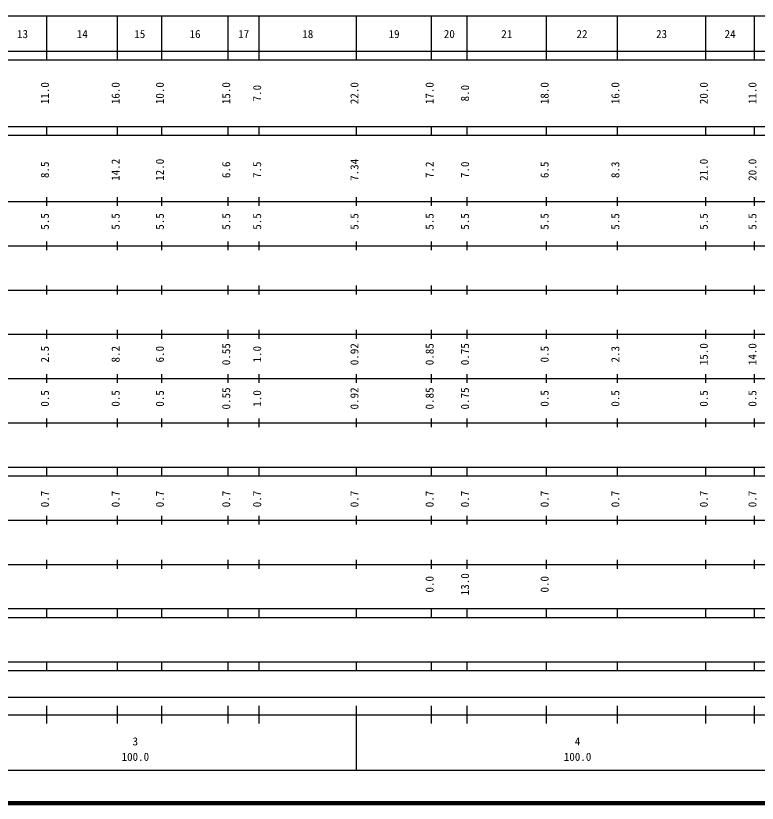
# Model space of a CAD drawing. Units: millimetres on the paper, enlarged 1000 times. Extents: x 40000 to 680000, y 20000 to 380000.
# Drawn here: x 290955 to 458634, y 20000 to 198000 of the extents above; entities that cross this region are included whole.
import ezdxf
from ezdxf.enums import TextEntityAlignment as Align

# ---------------------------------------------------------------- set-up
doc = ezdxf.new("R2010")
doc.units = ezdxf.units.MM
doc.header["$LTSCALE"] = 1000
doc.layers.add('M-TTL', color=2, linetype='Continuous', lineweight=140)
doc.layers.add('M-TTL-BAND', color=7, linetype='Continuous', lineweight=25)
doc.styles.add('ＭＳ ゴシック', font='')
doc.styles.get('ＭＳ ゴシック').set_extended_font_data('MS Gothic')

msp = doc.modelspace()

# ---------------------------------------------------------------- linework, layer by layer
at = {"layer": 'M-TTL'}
msp.add_line((40000, 20000), (680000, 20000), dxfattribs=at)
at = {"layer": 'M-TTL-BAND'}
for p, q in [((68000, 198000), (579000, 198000)), ((298000, 188000), (298000, 198000)), ((314000, 188000), (314000, 198000)), ((324000, 188000), (324000, 198000)), ((339000, 188000), (339000, 198000)), ((346000, 188000), (346000, 198000)), ((368000, 188000), (368000, 198000)), ((385000, 188000), (385000, 198000)), ((393000, 188000), (393000, 198000)), ((411000, 188000), (411000, 198000)), ((427000, 188000), (427000, 198000)), ((447000, 188000), (447000, 198000)), ((458000, 188000), (458000, 198000)), ((40000, 190000), (579000, 190000)), ((40000, 188000), (579000, 188000)), ((40000, 173000), (579000, 173000)), ((298000, 171000), (298000, 173000)), ((314000, 171000), (314000, 173000)), ((324000, 171000), (324000, 173000)), ((339000, 171000), (339000, 173000)), ((346000, 171000), (346000, 173000)), ((368000, 171000), (368000, 173000)), ((385000, 171000), (385000, 173000)), ((393000, 171000), (393000, 173000)), ((411000, 171000), (411000, 173000)), ((427000, 171000), (427000, 173000)), ((447000, 171000), (447000, 173000)), ((458000, 171000), (458000, 173000)), ((40000, 171000), (579000, 171000)), ((298000, 155000), (298000, 157000)), ((314000, 155000), (314000, 157000)), ((324000, 155000), (324000, 157000)), ((339000, 155000), (339000, 157000)), ((346000, 155000), (346000, 157000)), ((368000, 155000), (368000, 157000)), ((385000, 155000), (385000, 157000)), ((393000, 155000), (393000, 157000)), ((411000, 155000), (411000, 157000)), ((427000, 155000), (427000, 157000)), ((447000, 155000), (447000, 157000)), ((458000, 155000), (458000, 157000)), ((40000, 156000), (579000, 156000)), ((46000, 146000), (579000, 146000)), ((298000, 145000), (298000, 147000)), ((314000, 145000), (314000, 147000)), ((324000, 145000), (324000, 147000)), ((339000, 145000), (339000, 147000)), ((346000, 145000), (346000, 147000)), ((368000, 145000), (368000, 147000)), ((385000, 145000), (385000, 147000)), ((393000, 145000), (393000, 147000)), ((411000, 145000), (411000, 147000)), ((427000, 145000), (427000, 147000)), ((447000, 145000), (447000, 147000)), ((458000, 145000), (458000, 147000)), ((52000, 136000), (579000, 136000)), ((298000, 135000), (298000, 137000)), ((314000, 135000), (314000, 137000)), ((324000, 135000), (324000, 137000)), ((339000, 135000), (339000, 137000)), ((346000, 135000), (346000, 137000)), ((368000, 135000), (368000, 137000)), ((385000, 135000), (385000, 137000)), ((393000, 135000), (393000, 137000)), ((411000, 135000), (411000, 137000)), ((427000, 135000), (427000, 137000)), ((447000, 135000), (447000, 137000)), ((458000, 135000), (458000, 137000)), ((298000, 125000), (298000, 127000)), ((314000, 125000), (314000, 127000)), ((324000, 125000), (324000, 127000)), ((339000, 125000), (339000, 127000)), ((346000, 125000), (346000, 127000)), ((368000, 125000), (368000, 127000)), ((385000, 125000), (385000, 127000)), ((393000, 125000), (393000, 127000)), ((411000, 125000), (411000, 127000)), ((427000, 125000), (427000, 127000)), ((447000, 125000), (447000, 127000)), ((458000, 125000), (458000, 127000)), ((46000, 126000), (579000, 126000)), ((52000, 116000), (579000, 116000)), ((298000, 115000), (298000, 117000)), ((314000, 115000), (314000, 117000)), ((324000, 115000), (324000, 117000)), ((339000, 115000), (339000, 117000)), ((346000, 115000), (346000, 117000)), ((368000, 115000), (368000, 117000)), ((385000, 115000), (385000, 117000)), ((393000, 115000), (393000, 117000)), ((411000, 115000), (411000, 117000)), ((427000, 115000), (427000, 117000)), ((447000, 115000), (447000, 117000)), ((458000, 115000), (458000, 117000)), ((298000, 105000), (298000, 107000)), ((314000, 105000), (314000, 107000)), ((324000, 105000), (324000, 107000)), ((339000, 105000), (339000, 107000)), ((346000, 105000), (346000, 107000)), ((368000, 105000), (368000, 107000)), ((385000, 105000), (385000, 107000)), ((393000, 105000), (393000, 107000)), ((411000, 105000), (411000, 107000)), ((427000, 105000), (427000, 107000)), ((447000, 105000), (447000, 107000)), ((458000, 105000), (458000, 107000)), ((46000, 106000), (579000, 106000)), ((40000, 96000), (579000, 96000)), ((298000, 94000), (298000, 96000)), ((314000, 94000), (314000, 96000)), ((324000, 94000), (324000, 96000)), ((339000, 94000), (339000, 96000)), ((346000, 94000), (346000, 96000)), ((368000, 94000), (368000, 96000)), ((385000, 94000), (385000, 96000)), ((393000, 94000), (393000, 96000)), ((411000, 94000), (411000, 96000)), ((427000, 94000), (427000, 96000)), ((447000, 94000), (447000, 96000)), ((458000, 94000), (458000, 96000)), ((40000, 94000), (579000, 94000)), ((49000, 84000), (579000, 84000)), ((298000, 83000), (298000, 85000)), ((314000, 83000), (314000, 85000)), ((324000, 83000), (324000, 85000)), ((339000, 83000), (339000, 85000)), ((346000, 83000), (346000, 85000)), ((368000, 83000), (368000, 85000)), ((385000, 83000), (385000, 85000)), ((393000, 83000), (393000, 85000)), ((411000, 83000), (411000, 85000)), ((427000, 83000), (427000, 85000)), ((447000, 83000), (447000, 85000)), ((458000, 83000), (458000, 85000)), ((298000, 73000), (298000, 75000)), ((314000, 73000), (314000, 75000)), ((324000, 73000), (324000, 75000)), ((339000, 73000), (339000, 75000)), ((346000, 73000), (346000, 75000)), ((368000, 73000), (368000, 75000)), ((385000, 73000), (385000, 75000)), ((393000, 73000), (393000, 75000)), ((411000, 73000), (411000, 75000)), ((427000, 73000), (427000, 75000)), ((447000, 73000), (447000, 75000)), ((458000, 73000), (458000, 75000)), ((40000, 74000), (579000, 74000)), ((40000, 64000), (579000, 64000)), ((298000, 62000), (298000, 64000)), ((314000, 62000), (314000, 64000)), ((324000, 62000), (324000, 64000)), ((339000, 62000), (339000, 64000)), ((346000, 62000), (346000, 64000)), ((368000, 62000), (368000, 64000)), ((385000, 62000), (385000, 64000)), ((393000, 62000), (393000, 64000)), ((411000, 62000), (411000, 64000)), ((427000, 62000), (427000, 64000)), ((447000, 62000), (447000, 64000)), ((458000, 62000), (458000, 64000)), ((40000, 62000), (579000, 62000)), ((40000, 52000), (579000, 52000)), ((298000, 50000), (298000, 52000)), ((314000, 50000), (314000, 52000)), ((324000, 50000), (324000, 52000)), ((339000, 50000), (339000, 52000)), ((346000, 50000), (346000, 52000)), ((368000, 50000), (368000, 52000)), ((385000, 50000), (385000, 52000)), ((393000, 50000), (393000, 52000)), ((411000, 50000), (411000, 52000)), ((427000, 50000), (427000, 52000)), ((447000, 50000), (447000, 52000)), ((458000, 50000), (458000, 52000)), ((40000, 50000), (579000, 50000)), ((71000, 44000), (565000, 44000)), ((298000, 38000), (298000, 42000)), ((314000, 38000), (314000, 42000)), ((324000, 38000), (324000, 42000)), ((339000, 38000), (339000, 42000)), ((346000, 38000), (346000, 42000)), ((368000, 27500), (368000, 42000)), ((385000, 38000), (385000, 42000)), ((393000, 38000), (393000, 42000)), ((411000, 38000), (411000, 42000)), ((427000, 38000), (427000, 42000)), ((447000, 38000), (447000, 42000)), ((458000, 38000), (458000, 42000)), ((40000, 40000), (579000, 40000)), ((68000, 27500), (579000, 27500))]:
    msp.add_line(p, q, dxfattribs=at)

# ---------------------------------------------------------------- texts
at = {"layer": 'M-TTL-BAND', "style": 'ＭＳ ゴシック'}
for s, p in [('13', (292500, 192405)), ('14', (306000, 192405)), ('15', (319000, 192405)), ('16', (331500, 192405)), ('17', (342500, 192405)), ('18', (357000, 192405)), ('19', (376500, 192405)), ('20', (389000, 192405)), ('21', (402000, 192405)), ('22', (419000, 192405)), ('23', (437000, 192405)), ('24', (452500, 192405)), ('3', (318000, 32523)), ('4', (418000, 32523)), ('100.0', (318000, 29033)), ('100.0', (418000, 29033))]:
    msp.add_text(s, height=1833, dxfattribs=at).set_placement(p, align=Align.BOTTOM_CENTER)
for s, p in [('11.0', (299000, 180500)), ('16.0', (315000, 180500)), ('10.0', (325000, 180500)), ('15.0', (340000, 180500)), ('7.0', (347000, 180500)), ('22.0', (369000, 180500)), ('17.0', (386000, 180500)), ('8.0', (394000, 180500)), ('18.0', (412000, 180500)), ('16.0', (428000, 180500)), ('20.0', (448000, 180500)), ('11.0', (459000, 180500)), ('14.2', (315000, 163174)), ('7.34', (369000, 163174)), ('8.5', (299000, 163174)), ('12.0', (325000, 163174)), ('6.6', (340000, 163174)), ('7.5', (347000, 163174)), ('7.2', (386000, 163174)), ('7.0', (394000, 163174)), ('6.5', (412000, 163174)), ('8.3', (428000, 163174)), ('21.0', (448000, 163174)), ('20.0', (459000, 163174)), ('5.5', (299000, 151500)), ('5.5', (315000, 151500)), ('5.5', (325000, 151500)), ('5.5', (340000, 151500)), ('5.5', (347000, 151500)), ('5.5', (369000, 151500)), ('5.5', (386000, 151500)), ('5.5', (394000, 151500)), ('5.5', (412000, 151500)), ('5.5', (428000, 151500)), ('5.5', (448000, 151500)), ('5.5', (459000, 151500)), ('2.5', (299000, 121500)), ('8.2', (315000, 121500)), ('6.0', (325000, 121500)), ('0.55', (340000, 121500)), ('1.0', (347000, 121500)), ('0.92', (369000, 121500)), ('0.85', (386000, 121500)), ('0.75', (394000, 121500)), ('0.5', (412000, 121500)), ('2.3', (428000, 121500)), ('15.0', (448000, 121500)), ('14.0', (459000, 121500)), ('0.5', (299000, 111500)), ('0.5', (315000, 111500)), ('0.5', (325000, 111500)), ('0.55', (340000, 111500)), ('1.0', (347000, 111500)), ('0.92', (369000, 111500)), ('0.85', (386000, 111500)), ('0.75', (394000, 111500)), ('0.5', (412000, 111500)), ('0.5', (428000, 111500)), ('0.5', (448000, 111500)), ('0.5', (459000, 111500)), ('0.7', (299000, 88764)), ('0.7', (315000, 88764)), ('0.7', (325000, 88764)), ('0.7', (340000, 88764)), ('0.7', (347000, 88764)), ('0.7', (369000, 88764)), ('0.7', (386000, 88764)), ('0.7', (394000, 88764)), ('0.7', (412000, 88764)), ('0.7', (428000, 88764)), ('0.7', (448000, 88764)), ('0.7', (459000, 88764)), ('0.0', (386000, 69500)), ('13.0', (394000, 69500)), ('0.0', (412000, 69500))]:
    msp.add_text(s, height=1833, rotation=90, dxfattribs=at).set_placement(p, align=Align.BOTTOM_CENTER)

doc.saveas('drawing.dxf')
